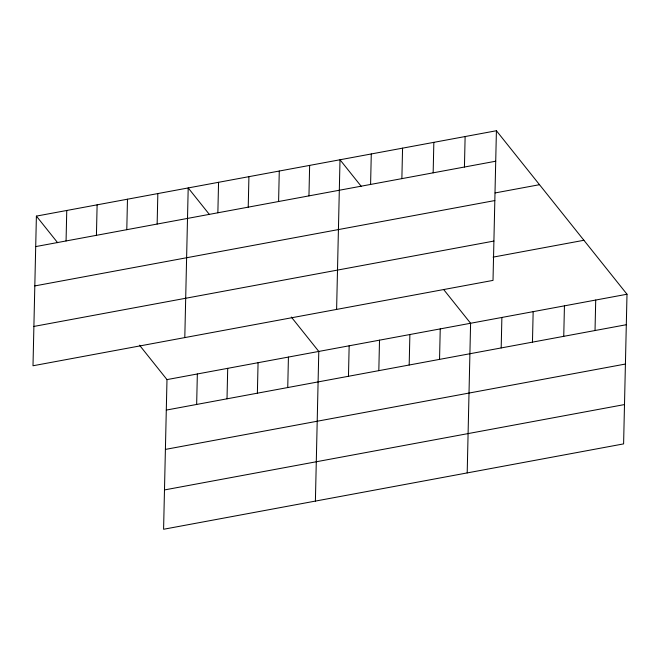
<?xml version="1.0" encoding="UTF-8"?>
<svg xmlns="http://www.w3.org/2000/svg" width="660" height="660" viewBox="0 0 660 660"><rect width="100%" height="100%" fill="white"/><g stroke="black" fill="none" stroke-linecap="round" stroke-linejoin="round"><path stroke-width="0.99" d="M36.399 216.109L33 365.764L493.012 280.393L496.411 130.738L36.399 216.109L57.634 242.698M66.066 240.958L66.759 210.474M96.426 235.323L97.119 204.839M126.786 229.688L127.479 199.204M157.146 224.053L157.839 193.57M139.507 345.197L166.988 379.607L163.589 529.262L623.601 443.891L627 294.236L496.411 130.738M184.8 337.59L188.199 187.935L209.435 214.525M196.655 404.448L197.348 373.972M217.866 212.784L218.559 182.3M227.015 398.813L227.708 368.338M248.226 207.149L248.919 176.665M257.375 393.178L258.068 362.703M278.594 201.514L279.279 171.039M287.743 387.544L288.428 357.068M308.954 195.88L309.639 165.404M315.397 501.088L318.788 351.433L291.308 317.031M336.608 309.424L340.007 159.769L361.243 186.351M348.463 376.282L349.156 345.799M370.59 184.445L371.283 153.962M378.823 370.648L379.516 340.164M401.874 178.637L402.567 148.154M409.183 365.013L409.876 334.529M433.158 172.829L433.843 142.354M439.543 359.378L440.236 328.894M464.434 167.029L465.127 136.546M467.197 472.915L470.596 323.26L443.743 289.641M501.188 347.935L501.88 317.452M532.463 342.127L533.156 311.652M563.747 336.328L564.44 305.844M595.031 330.52L595.716 300.036M35.706 246.592L495.718 161.221M495.107 192.935L539.5 184.693M34.815 285.92L494.827 200.549M33.891 326.436L493.903 241.065M493.086 257.136L583.902 240.281M166.988 379.607L627 294.236M166.295 410.083L626.307 324.72M165.404 449.41L625.416 364.039M164.488 489.934L624.5 404.563"/></g></svg>
